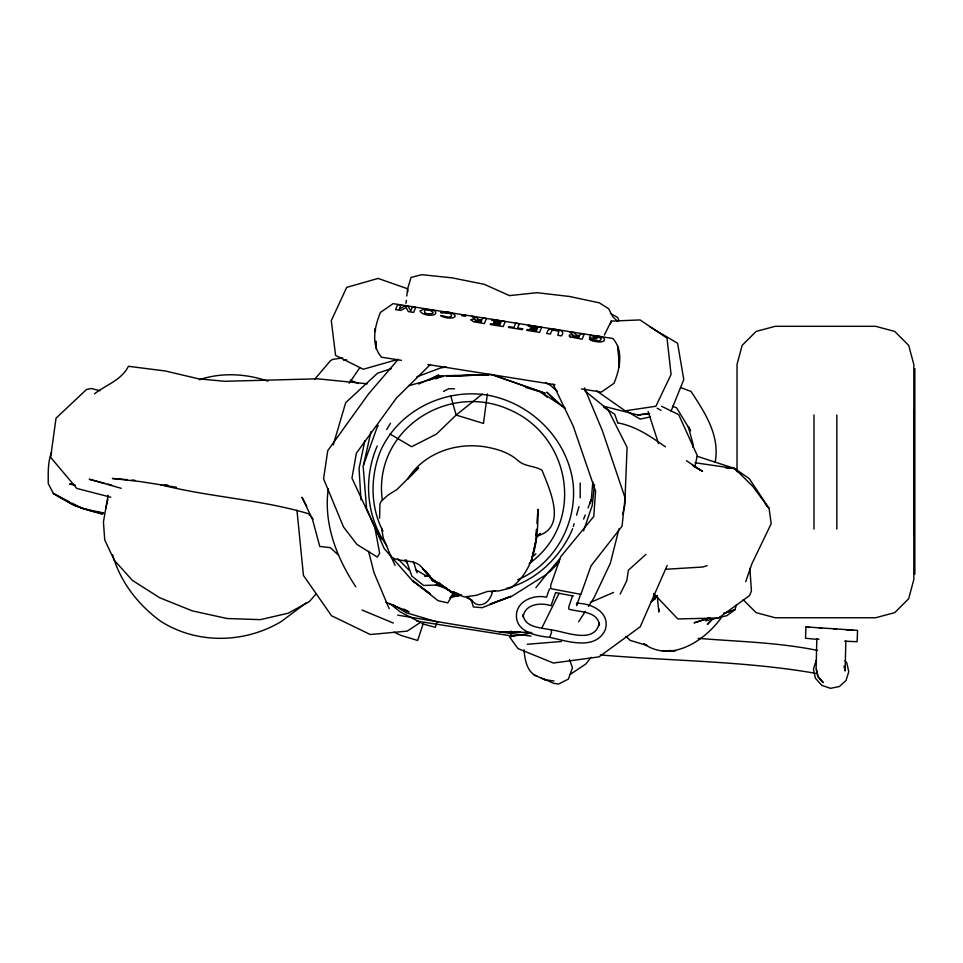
<?xml version="1.0" encoding="UTF-8"?>
<svg xmlns="http://www.w3.org/2000/svg" width="963" height="963" viewBox="0 0 963 963"><rect width="100%" height="100%" fill="white"/><g stroke="black" fill="none" stroke-linecap="round" stroke-linejoin="round"><path stroke-width="1.44" d="M580.195 497.883L580.208 483.005M382.251 499.689C373.09 430.605 447.181 381.757 508.849 409.431C571.36 435.613 585.817 523.065 529.169 563.584M510.968 636.748L510.98 631.066M715.16 462.12C720.168 435.577 704.832 412.453 691.001 391.423L680.468 387.511M379.603 518.166L379.928 504.094L381.131 501.326L388.089 495.03L397.069 489.445L418.676 467.837L407.662 479.068C424.9 451.274 460.278 440.705 491.166 448.036C501.001 450.215 510.667 453.898 518.202 460.759C524.943 466.67 534.417 465.743 541.976 470.137C549.259 488.759 567.484 526.34 538.401 535.669M328.275 488.686C323.363 523.703 336.713 558.022 355.829 586.828M844.683 641.202L857.13 641.707L857.564 630.368L805.935 626.937L805.537 638.264L817.503 639.384M845.851 640.913L845.105 671.006L844.009 666.035M363.508 465.189L371.02 431.436M536.451 529.265L535.825 535.007M536.897 523.559L538.004 509.295C538.1 537.486 535.669 569.927 510.643 587.972L499.183 590.861L487.519 591.438L476.444 595.29L464.467 596.964C448.325 591.426 433.001 582.025 422.552 568.339C415.246 557.962 400.716 563.319 391.147 556.879L383.238 537.823L381.565 527.977M692.879 447.181L693.107 444.328L688.304 426.729M592.823 481.765L591.318 499.665L588.02 508.007M594.472 484.582L592.257 505.419L583.566 530.794M405.977 303.261L406.314 300.372M406.807 296.026L407.638 288.804L411.045 277.428L421.758 274.672L452.056 277.85L484.22 284.302L509.475 295.605L537.053 292.692L569.627 296.496L599.383 302.851L608.676 308.774L612.685 316.658L617.777 321.57M487.386 393.963L483.474 423.419L456.113 415.065L450.696 395.661M659.198 609.158L658.788 612.023L657.284 596.121M108.109 495.259L103.414 522.054L104.75 539.978L114.296 560.285L132.4 580.4L159.617 597.722L192.359 610.891L227.148 618.523L260.287 619.642L288.142 613.238L309.279 601.67L316.117 593.942M535.97 536.644L536.475 533.815M105.653 508.861L107.868 499.376M745.723 581.712L751.983 563.584L771.194 523.667L769.088 508.488L749.358 478.731L734.733 468.524L697.164 456.269M364.893 440.585L359.055 468.415L360.969 499.929M694.72 467.199L697.296 455.631L678.686 414.644L661.569 406.278M618.98 528.856L610.349 563.283L593.99 597.818L588.477 606.461M622.58 514.507L624.734 505.9L627.082 447.338L608.086 409.732L584.818 390.773M573.334 526.544L574.141 523.703M576.56 515.157L578.98 506.61M333.282 444.918L345.681 402.678L377.628 373.15L391.423 368.588M736.454 604.824L734.925 609.796L726.836 615.682L705.638 620.834M816.13 660.522L813.434 669.237L815.444 678.253L821.812 685.367L830.491 688.328L839.363 686.535L846.056 680.48L848.764 671.765L846.766 662.737L845.008 660.75M610.41 323.905L611.288 321.1L640.058 319.933L667.022 338.109L671.079 374.438L655.899 406.254L625.204 410.828L596.422 390.749M51.629 452.153C47.681 462.132 48.222 473.098 48.258 483.631L53.422 493.501L74.043 505.491L102.596 514.362M436.636 623.266L435.288 627.31L421.65 623.615M423.407 623.121L417.653 640.479L401.15 635.436L394.096 632.161M549.404 588.983L546.527 597.216C534.333 594.4 517.372 600.479 516.457 614.635C515.446 632.089 536.56 636.001 549.692 637.35L551.546 632.426L551.257 629.886C541.627 627.647 524.341 627.888 523.078 614.538L523.186 617.042C524.474 604.006 541.001 602.188 551.029 605.751L555.591 592.63L573.466 596.025M572.407 596.278L568.808 606.702L568.904 609.206C579.473 612.263 597.698 610.795 599.395 625.119L599.287 622.616C595.23 645.27 564.186 631.186 551.257 629.886M580.845 593.485L576.681 605.51L576.584 602.994M583.614 519.129L585.263 514.964M492.165 592.726C490.323 600.166 483.908 607.256 475.505 603.873L468.319 597.373M671.055 411.141L683.778 379.554L677.591 343.261L649.568 326.638M377.496 426.224L377.917 425.201L363.135 466.056L366.602 508.633L384.261 548.657L412.501 580.821L430.413 594.015M377.231 445.965L376.196 448.433C363.328 480.056 366.674 517.685 386.753 545.576M572.612 528.723L570.842 532.9C558.287 559.13 535.103 581.05 506.61 588.333M667.178 565.45L640.214 626.805L598.974 656.886L553.4 663.038L517.938 648.556L509.439 636.748L531.781 632.968M559.07 593.304L541.627 628.406M604.343 335.064L611.288 321.1M620.172 594.063L626.781 580.749L628.382 570.24L645.884 554.423M386.693 429.57L390.533 423.239M585.335 611.397L578.607 621.785M454.392 592.245L447.759 602.874L438.081 600.707L412.814 580.797L430.425 594.015M349.16 383.238L359.849 367.601M451.394 596.025L455.523 594.893L451.394 596.025L454.079 592.438M721.143 617.885C704.543 640.913 670.958 663.23 643.657 643.633L647.028 645.463L630.199 640.395L625.974 636.387M591.065 657.308L585.889 663.952L570.06 674.497M535.849 587.707L548.597 571.817M709.25 622.134L707.408 624.433L712.752 619.149M547.49 573.382L559.804 558.757M314.901 379.013L330.453 360.692L332.753 359.392L342.684 357.875M397.984 359.632L368.697 393.735L327.745 450.66L323.58 478.78L343.514 526.99L356.996 544.48L377.352 557.083L379.651 553.268L374.8 527.146L351.964 478.13L356.358 453.236L396.455 398.032L430.389 364.483M657.079 596.061L652.818 600.671L657.56 595.567M651.084 602.068L657.199 595.736M549.596 571.914L559.009 562.26M535.958 537.92L540.58 533.382L538.233 535.091M533.791 555.675L535.922 553.689M482.282 394.096L456.113 415.065L436.395 434.132L411.646 446.736L389.931 433.964M306.138 602.91L281.401 621.436C244.71 643.513 197.066 644.464 160.665 621.267C138.166 604.836 120.303 581.965 112.659 554.941M94.422 393.843C105.99 384.863 121.398 380.289 128.44 366.289L165.347 370.984L198.799 378.868L224.8 381.288L317.549 378.808L367.252 383.792M449.745 597.891L451.888 596.458M546.454 574.405L511.389 596.518L491.299 603.681M429.45 380L438.731 375.028L418.7 384.032M517.697 579.762C555.374 564.041 577.896 521.994 572.889 481.861C566.713 437.864 530.023 402.281 486.58 394.986C443.618 388.366 398.104 411.045 380.361 451.286C370.334 476.793 370.117 506.658 382.985 531.143M443.522 391.423L448.77 388.727L454.572 388.847M590.379 602.465L613.551 592.426M435.673 378.856L442.499 376.16L446.11 375.714L488.795 374.619M461.337 595.074L451.948 597.156M489.962 604.162L510.739 596.35L482.102 607.701L473.315 606.931L471.268 599.793M416.871 376.81L440.452 368.01L446.375 367.023M461.253 595.074L456.426 596.157M199.437 379.735C221.273 372.248 246.239 373.608 267.846 381.143M723.695 613.419L734.925 609.796L723.658 613.407M707.131 565.666L702.689 567.014L665.565 569.277M398.309 359.295L363.268 369.25L335.581 355.431L331.296 320.595L346.68 287.395L378.11 278.415L407.638 288.804L407.831 291.753M549.416 329.382L548.176 330.032L546.635 333.499L550.342 334.089L551.823 330.682L552.979 330.201M408.493 385.826L442.499 376.16L438.972 376.352L443.474 376.473M491.178 591.836L495.391 590.885M650.29 416.919L640.178 419.122L627.503 411.622M441.909 312.397L443.498 312.181A6.705 1.818 8 0 1 445.436 312.181C449.504 310.929 460.699 316.237 451.84 318.007A6.524 1.745 7.8 0 1 449.829 318.031C446.423 318.861 433.892 313.481 445.207 316.466A3.346 0.807 8.6 0 0 446.254 316.719M343.875 360.355L346.752 359.801M647.87 413.536L637.867 414.957L603.428 406.193M594.677 336.99L593.81 337.182A4.514 1.192 7.7 0 0 593.401 337.495L597.084 338.085L596.747 338.892L589.488 337.724L590.56 335.196L593.027 336.135C608.556 334.835 608.207 345.524 592.45 340.733M649.64 413.753L637.867 414.957L640.202 414.933M527.267 644.259L561.477 641.49M488.831 374.655L446.615 376.28L491.732 374.535L545.202 393.217L525.449 387.379M424.695 576.356L430.437 576.175M446.483 313.156L440.97 312.71M501.157 631.981L520.538 632.029L501.037 631.692M662.291 650.868L675.532 650.904M595.567 336.942L595.904 336.954A4.189 1.047 7.8 0 1 597.036 337.026L598.745 337.327M499.568 631.728L531.155 632.474M164.817 484.883L167.767 485.015M846.441 629.946L853.049 630.284M725.837 467.97L734.733 468.524L752.813 486.423L769.088 508.488L765.272 504.046M833.705 629.164L836.558 629.345M698.187 638.337C737.983 641.659 778.309 642.333 817.515 650.434M819.296 628.165L822.185 628.37M600.431 654.912C672.005 661.148 744.471 660.907 815.348 673.281M531.022 636.098L498.064 631.704L397.707 615.128M127.345 479.67L112.358 478.467L140.008 481.548L176.518 487.266M131.835 480.031L134.832 480.272M669.345 650.567L673.667 650.904L669.742 650.567M73.958 484.545L69.577 484.124L75.319 485.159M447.301 313.192C450.395 312.349 454.139 316.466 449.396 317.02A3.286 0.939 8.5 0 1 448.577 317.068L446.206 316.743M805.935 626.937L809.654 627.395M457.425 593.425L451.719 592.726L439.08 582.759M818.911 639.239L816.817 638.975L816.118 669.068L817.768 676.508L823.257 682.586L818.153 676.881L816.504 669.429M541.122 678.024L545.046 679.746L553.978 680.985M514.326 636.387L416.798 621.111M596.735 340.746L595.086 340.433M401.427 360.331L381.541 357.213C370.538 344.646 374.739 326.361 380.445 312.397L393.121 303.646L612.901 338.519C623.88 351.086 619.715 369.371 613.997 383.322L601.321 392.097L581.435 388.92M427.837 364.508L555.025 384.706M550.836 588.682L580.882 594.364L591.017 565.883L622.062 526.159L625.083 497.859L602.429 430.846L584.481 387.945M549.873 637.386C566.713 641.009 595.447 651.169 605.282 629.73C610.41 612.817 592.353 603.584 577.932 603.307M160.4 484.678C209.284 497.197 260.022 499.279 308.461 513.712L313.047 519.117M695.178 462.77L734.733 468.524L737.598 471.858M426.14 313.553C444.051 315.322 421.036 304.657 425.044 313.192M454.981 592.534L449.697 591.306L459.098 594.111M445.111 587.286L439.453 584.974L423.527 585.456L411.839 576.103L406.061 559.659M99.803 390.689L91.316 388.498L86.538 389.461L56.023 418.183L50.63 457.329L76.823 488.434L110.769 497.209M104.811 483.318L89.246 479.237L121.218 488.313M107.639 484.064L111.889 485.171M475.698 321.281L480.946 322.22L481.548 320.799C480.826 321.052 474.037 318.753 475.144 321.064A2.263 0.626 7.4 0 0 475.722 321.269M435.661 585.023L446.844 588.309M438.045 622.158L406.47 612.841L392.591 604.451M617.572 422.877C635.736 425.971 650.651 436.624 665.433 446.832M472.279 600.394L466.622 597.698M570.445 337.002L582.134 339.181L584.252 334.173L580.545 333.571L579.69 335.618L576.488 335.1L573.707 332.476L569.59 331.814L572.925 334.727L569.302 335.016L569.47 336.532A4.731 1.216 8.9 0 0 570.505 336.99M491.732 374.535L540.339 391.688L565.365 408.216M438.309 583.349L432.652 580.581L426.44 572.648L429.98 577.644L438.707 584.842L449.601 590.56M435.396 581.592L432.652 580.581L425.718 570.939M672.499 406.242L676.616 407.855L690.64 430.846L688.473 426.465M594.135 340.156L589.284 339.036L590.825 340.144M385.91 602.32L409.07 611.926L403.882 609.061M350.195 380.084L358.38 383.503M361.956 610L393.349 623.085M599.829 337.664C603.091 338.675 599.841 341.684 597.638 340.842A3.419 0.867 7.9 0 1 596.735 340.721M544.167 679.168L553.966 683.429L558.54 684.055L568.375 679.084L572.479 667.78L569.47 659.523M524.016 649.796C524.811 659.402 526.821 672.198 536.897 676.17M533.382 674.618L545.046 679.746M435.36 581.796L432.652 580.581L426.585 572.142M69.18 501.687L53.422 493.501C68.806 502.77 85.334 511.895 103.631 512.954L82.3 508.512L71.804 503.059M657.163 408.216L660.991 410.31M610.47 313.42L617.692 317.477L618.715 320.125M545.539 382.576L550.667 385.513L557.408 391.363M415.438 569.542L426.814 576.247M695.057 466.935L702.46 471.34L686.414 460.723M692.421 465.37L702.46 471.34M603.705 407.265L614.671 414.234L617.716 422.649M540.339 391.688L547.333 397.238M389.75 603.488L400.042 611.782L420.434 622.399L407.18 631.138L370.286 634.521L331.525 615.754L303.441 575.441L296.953 510.197M564.162 407.939L546.791 392.182L555.001 400.632M338.025 554.748L330.321 547.634L319.788 546.454L312.469 519.298L301.949 497.281L306.703 506.117M743.135 599.672L756.111 612.637L775.191 617.752L875.644 617.752L894.723 612.637L908.699 598.673L913.815 579.582L913.815 364.483L908.699 345.404L894.723 331.428L875.644 326.313L775.191 326.313L756.111 331.428L742.136 345.404L737.02 364.483L737.02 469.775M404.472 560.045L407.554 563.15M397.803 558.793L409.022 570.132M654.094 593.942L677.832 618.944L718.615 617.993L749.527 595.628L751.429 591.005L749.876 568.254M377.002 531.528L381.155 539.28M553.123 384.201L573.226 426.103L595.579 491.214L593.762 516.529L560.755 556.662L550.692 585.299L550.8 587.803M390.171 554.796L395.095 565.365M389.172 608.652L374.041 572.732L368.564 551.305M413.368 561.61L417.087 572.865M648.135 411.49L658.523 443.582M653.985 593.521L655.105 599.203M376.148 346.764L376.316 349.196M375.389 331.453L375.233 328.503L375.365 331.344M375.931 341.805L376.088 344.766M375.859 341.287L376.064 345.548M914.85 368.685L914.85 574.165M913.995 410.695L913.995 535.247M836.835 414.957L836.835 529.108M814 414.957L814 529.108M598.805 337.291A3.262 0.903 7.8 0 1 599.925 337.64M594.761 337.026A3.683 0.975 7.8 0 1 595.628 336.99M592.365 340.758A6.488 1.806 7.5 0 1 590.728 340.156M426.043 313.601A3.407 0.963 7 0 1 424.912 313.204M549.464 329.406A5.754 1.541 7.9 0 1 551.45 329.202C555.157 329.551 566.461 329.286 561.513 335.87L557.806 335.28L558.865 331.26L553.725 330.177A2.636 0.674 7.5 0 0 553.027 330.213M446.531 313.192A2.985 0.843 8.1 0 1 447.326 313.24M440.898 312.686A9.04 2.408 7.7 0 1 441.812 312.361M595.05 340.457A3.334 0.903 7.9 0 1 594.087 340.156M536.331 538.823L531.215 561.838L536.331 538.823M471.015 319.885L473.543 321.726L484.329 323.58L486.447 318.56L482.74 317.971L481.873 320.017L478.683 319.511L475.891 316.887L471.774 316.237L475.108 319.15L474.013 319.102A4.574 1.216 7.8 0 0 472.364 319.21L471.015 319.885M572.54 336.051L578.763 337.808L579.353 336.388L572.6 335.943M420.205 310.796C420.951 316.081 439.525 317.321 435.059 311.037A6.609 1.782 7.8 0 0 433.422 310.387L424.322 309.111L420.205 310.796M591.318 499.665L589.633 503.781L591.318 499.665M522.668 328.816L522.331 329.623L508.464 327.42L508.813 326.613L513.881 327.42L515.662 323.207L519.37 323.797L517.588 328.01L522.668 328.816M462.132 314.72L461.71 315.708L465.418 316.285L465.839 315.298L462.132 314.72M493.971 322.111L493.634 322.918L500.266 323.977L499.761 325.169L490.624 323.724L490.287 324.531L503.131 326.565L505.25 321.546L492.117 319.463L491.768 320.27L501.193 321.762L500.604 323.171L493.971 322.111M536.716 329.767L536.21 330.971L527.074 329.515L526.737 330.321L539.569 332.367L541.688 327.348L528.555 325.253L528.218 326.06L537.643 327.564L537.053 328.961L530.42 327.914L530.083 328.72L536.716 329.767M397.671 304.621L395.552 309.617L400.825 310.435L406.109 307.546L408.372 311.615L413.584 312.433L415.703 307.426L412.477 306.92L410.756 310.844L408.119 306.246L405.303 305.813L399.236 309.051L400.897 305.127L397.671 304.621M709.647 617.933L694.07 622.856L709.575 617.909M450.07 591.017L434.542 580.665L450.07 591.017M429.907 576.717L422.552 568.339L429.907 576.717M618.378 350.171L618.114 346.548L619.209 367.228L618.378 350.171"/></g></svg>
